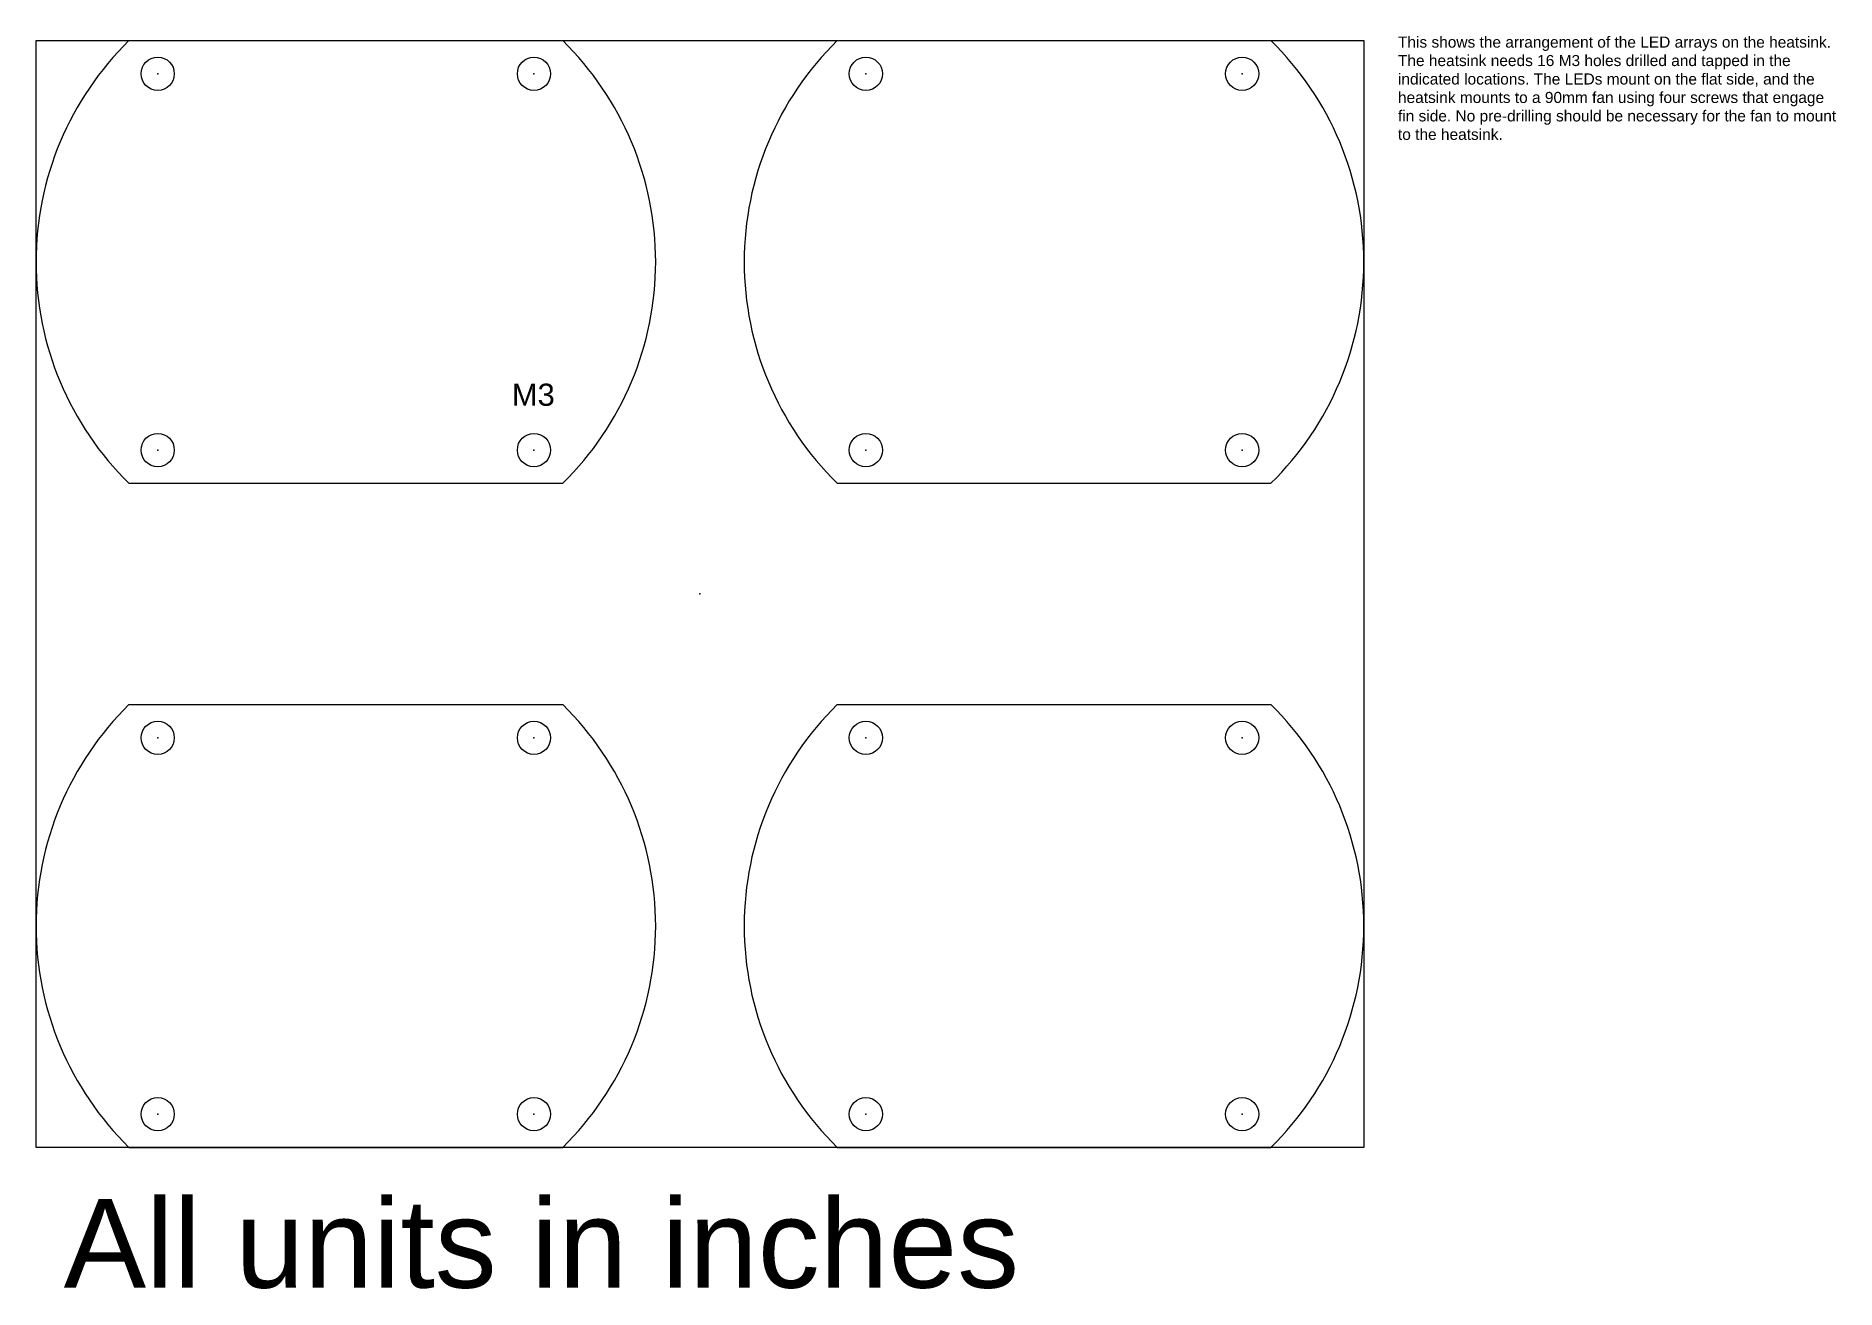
# Model space of a CAD drawing. Header units: millimetres. Extents: x 0 to 163, y -13 to 100.
import ezdxf

# ---------------------------------------------------------------- set-up
doc = ezdxf.new("R2010")
doc.units = ezdxf.units.MM
doc.layers.get('0').update_dxf_attribs({"lineweight": 25, "true_color": 0x000000})
doc.styles.add('textstyle0', font='')
doc.styles.add('textstyle1', font='')
doc.styles.add('textstyle2', font='')
doc.styles.get('textstyle0').set_extended_font_data('Liberation Sans')
doc.styles.get('textstyle1').set_extended_font_data('Liberation Sans')
doc.styles.get('textstyle2').set_extended_font_data('Liberation Sans')

msp = doc.modelspace()

# ---------------------------------------------------------------- linework, layer by layer
for p, q in [((0, 0), (0, 100)), ((0, 100), (120, 100)), ((8.4, 100), (47.6, 100)), ((8.4, 100), (47.6, 100)), ((72.4, 100), (111.6, 100)), ((120, 100), (120, 0)), ((8.4, 60), (47.6, 60)), ((72.4, 60), (111.6, 60)), ((8.4, 40), (47.6, 40)), ((72.4, 40), (111.6, 40)), ((120, 0), (0, 0)), ((0, 0), (0, 0)), ((8.4, 0), (47.6, 0)), ((72.4, 0), (111.6, 0))]:
    msp.add_line(p, q)
for centre in [(11, 97), (45, 97), (75, 97), (109, 97), (11, 63), (45, 63), (75, 63), (109, 63), (11, 37), (45, 37), (75, 37), (109, 37), (11, 3), (45, 3), (75, 3), (109, 3)]:
    msp.add_circle(centre, 1.5)
for centre, start, end in [((28, 80), 134.4153, 225.5847), ((28, 80), 314.4153, 45.5847), ((92, 80), 134.4153, 225.5847), ((92, 80), 314.4153, 45.5847), ((28, 20), 134.4153, 225.5847), ((28, 20), 314.4153, 45.5847), ((92, 20), 134.4153, 225.5847), ((92, 20), 314.4153, 45.5847)]:
    msp.add_arc(centre, 28, start, end)
for p in [(11, 97), (45, 97), (75, 97), (109, 97), (11, 63), (45, 63), (75, 63), (109, 63), (11, 37), (45, 37), (75, 37), (109, 37), (11, 3), (45, 3), (75, 3), (109, 3)]:
    msp.add_point(p)
at = {"lineweight": 25}
msp.add_point((60, 50), dxfattribs=at)

# ---------------------------------------------------------------- texts
at = {"attachment_point": 1}
for s, insert, char_height, style in [('This shows the arrangement of the LED arrays on the heatsink.\\PThe heatsink needs 16 M3 holes drilled and tapped in the\\Pindicated locations. The LEDs mount on the flat side, and the \\Pheatsink mounts to a 90mm fan using four screws that engage\\Pfin side. No pre-drilling should be necessary for the fan to mount\\Pto the heatsink.', (123.08, 100.36), 1, 'textstyle0'), ('M3', (43, 69), 2, 'textstyle1'), ('\\H8;All units in inches\\P', (2.5, -4.68), 1, 'textstyle2')]:
    msp.add_mtext(s, dxfattribs=dict(at, insert=insert, char_height=char_height, style=style))

doc.saveas('drawing.dxf')
